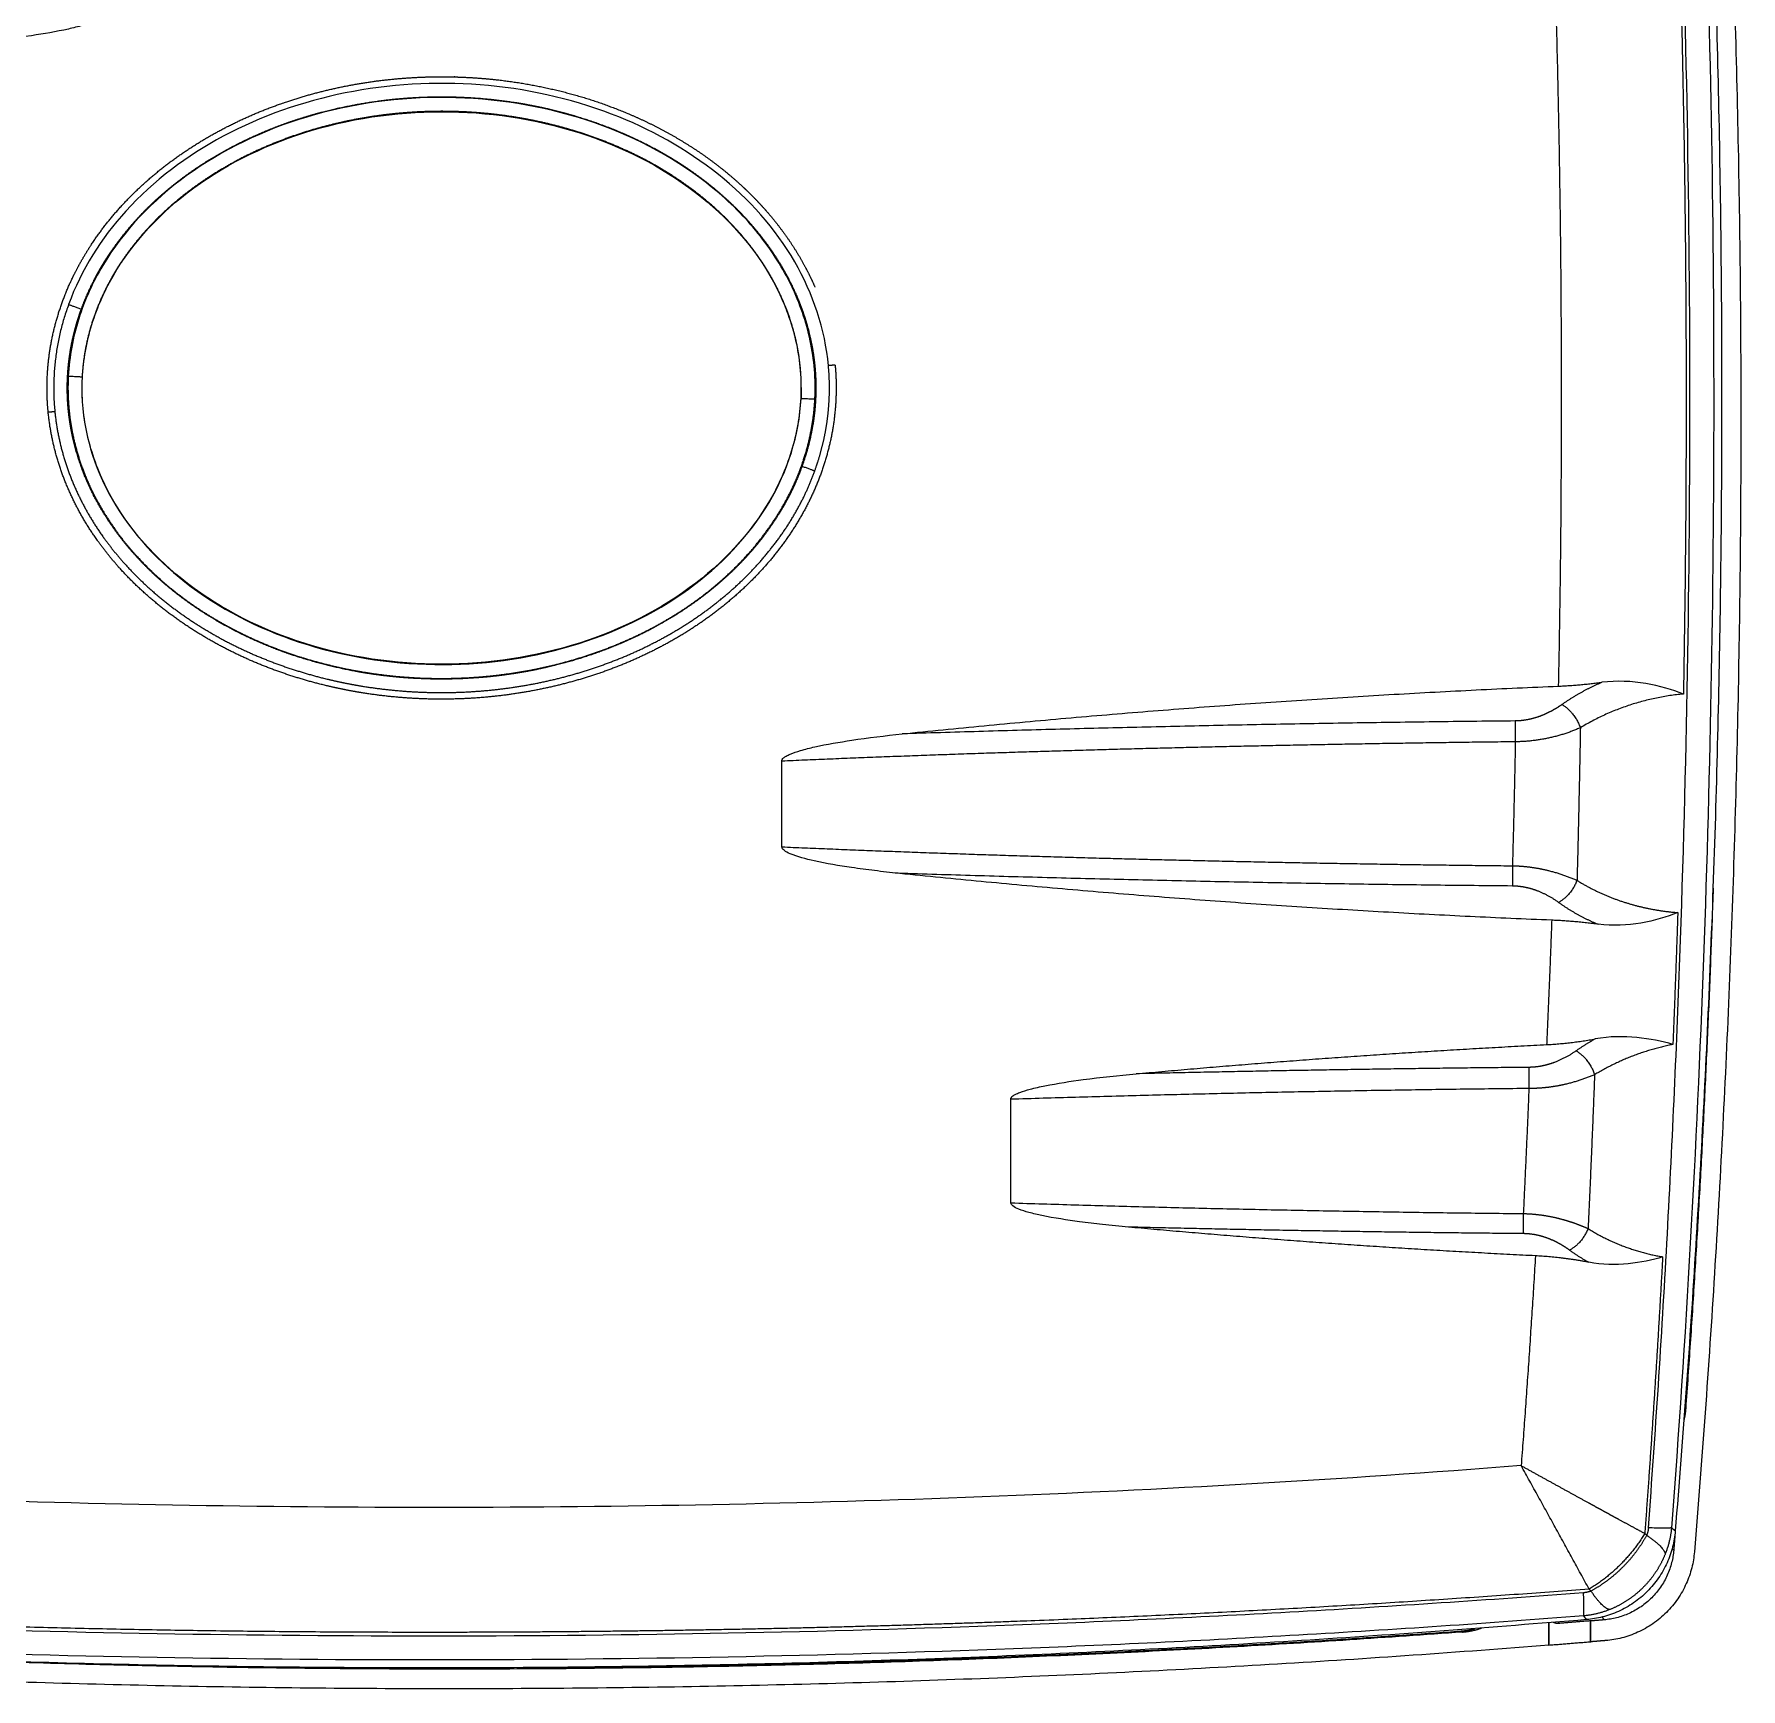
# Model space of a CAD drawing. Header units: millimetres. Extents: x 1550 to 1697, y 370 to 525.
# Drawn here: x 1600.1 to 1697.3, y 378.5 to 472.7 of the extents above; entities that cross this region are included whole.
import ezdxf

# ---------------------------------------------------------------- set-up
doc = ezdxf.new("R2010")
doc.units = ezdxf.units.MM
doc.header["$MEASUREMENT"] = 0
for name, color, linetype, true_color in [('Make2D$보임$선$BOTTOM', 251, 'Continuous', 0x696969), ('Make2D$보임$선$TOP', 251, 'Continuous', 0x5b5f5b), ('Make2D$보임$접선$BOTTOM', 251, 'Continuous', 0x696969), ('Make2D$보임$접선$TOP', 251, 'Continuous', 0x5b5f5b)]:
    doc.layers.add(name, color=color, linetype=linetype, true_color=true_color)

msp = doc.modelspace()

# ---------------------------------------------------------------- linework, layer by layer
at = {"layer": 'Make2D$보임$선$BOTTOM'}
for points, weights in [([(1694.777, 513.314), (1699.831, 449.777), (1694.618, 386.253)], [1, 0.99675075662, 1]), ([(1695.687, 424.056), (1695.183, 409.222), (1694.122, 394.417)], [1, 0.999822481193, 1]), ([(1694.122, 394.417), (1694.098, 394.083), (1694.02, 393.757)], [1, 0.996674677821, 1]), ([(1693.528, 387.444), (1693.484, 386.897), (1693.439, 386.35)], [0.99999932786, 0.999999421226, 1]), ([(1693.439, 386.35), (1693.139, 382.688), (1689.478, 382.382)], [1, 0.763104660313, 1]), ([(1694.618, 386.253), (1694.236, 381.593), (1689.576, 381.203)], [1, 0.763102723659, 1]), ([(1686.879, 382.177), (1686.722, 382.165), (1686.582, 382.237)], [1, 0.961664032694, 1]), ([(1688.701, 382.326), (1687.79, 382.251), (1686.879, 382.177)], [1, 0.999999326282, 1]), ([(1688.712, 382.318), (1688.706, 382.318), (1688.701, 382.326)], [1, 0.999762098027, 1]), ([(1689.478, 382.382), (1689.095, 382.35), (1688.712, 382.318)], [1, 0.999999880961, 1]), ([(1681.411, 381.686), (1629.98, 377.912), (1578.495, 380.877)], [1, 0.997863308621, 1]), ([(1627.984, 379.654), (1654.699, 379.797), (1681.343, 381.749)], [1, 0.999425139014, 1]), ([(1681.343, 381.749), (1681.749, 381.779), (1682.141, 381.888)], [1, 0.995112515887, 1]), ([(1681.411, 381.686), (1681.967, 381.727), (1682.493, 381.915)], [1, 0.990879076977, 1]), ([(1686.336, 380.946), (1687.519, 381.04), (1688.702, 381.138)], [1, 0.999998867731, 1]), ([(1688.702, 381.138), (1688.707, 381.131), (1688.713, 381.131)], [1, 0.999813862309, 1]), ([(1689.576, 381.203), (1689.144, 381.167), (1688.713, 381.131)], [1, 0.9999998491, 1]), ([(1686.326, 380.938), (1624.425, 376.013), (1562.516, 380.836)], [1, 0.996915144545, 1]), ([(1686.326, 380.938), (1686.331, 380.938), (1686.336, 380.946)], [1, 0.999814012023, 1])]:
    msp.add_rational_spline(points, weights, degree=2, dxfattribs=at)
for points in [[(1686.325, 382.216), (1686.325, 381.577), (1686.326, 380.938)], [(1686.336, 380.946), (1686.336, 381.581), (1686.335, 382.217)], [(1688.702, 381.138), (1688.702, 381.732), (1688.701, 382.326)], [(1688.713, 381.131), (1688.712, 381.725), (1688.712, 382.318)]]:
    msp.add_open_spline(points, degree=2, dxfattribs=at)
at = {"layer": 'Make2D$보임$선$TOP'}
for points, weights in [([(1693.42, 517.755), (1698.874, 452.604), (1693.527, 387.444)], [1, 0.996582108718, 1]), ([(1649.507, 432.84), (1668.146, 434.77), (1686.868, 435.56)], [1, 0.999534826312, 1]), ([(1686.868, 435.56), (1688.116, 435.616), (1689.355, 435.778)], [1, 0.999101089766, 1]), ([(1686.492, 422.229), (1667.891, 422.982), (1649.372, 424.889)], [1, 0.999518125254, 1]), ([(1689.135, 421.998), (1687.818, 422.171), (1686.492, 422.229)], [1, 0.999058684475, 1]), ([(1662.831, 413.482), (1674.5, 414.548), (1686.202, 415.143)], [1, 0.999796822807, 1]), ([(1686.202, 415.143), (1687.595, 415.219), (1688.969, 415.468)], [1, 0.998061364178, 1]), ([(1655.691, 406.132), (1655.689, 409.081), (1655.686, 412.03)], [1, 0.999998250561, 1]), ([(1685.565, 403.115), (1673.962, 403.689), (1662.394, 404.75)], [1, 0.999780547756, 1]), ([(1688.601, 402.749), (1687.095, 403.032), (1685.565, 403.115)], [1, 0.997820326754, 1]), ([(1693.527, 387.444), (1693.145, 382.784), (1688.485, 382.394)], [1, 0.76309736921, 1]), ([(1688.485, 382.394), (1623.334, 376.939), (1558.174, 382.287)], [1, 0.996582108739, 1])]:
    msp.add_rational_spline(points, weights, degree=2, dxfattribs=at)
for points, knots in [([(1603.895, 473.797), (1603.896, 473.762), (1603.879, 473.686), (1603.783, 473.593), (1603.627, 473.495), (1603.31, 473.343), (1602.764, 473.163), (1601.601, 472.877), (1599.667, 472.548), (1597.999, 472.345), (1597.036, 472.244)], [0, 0, 0, 0, 0.103666, 0.222685, 0.393386, 0.657821, 1.274211, 2.115323, 4.250692, 7.154742, 7.154742, 7.154742, 7.154742]), ([(1602.806, 452.525), (1602.805, 453.561), (1603.074, 455.647), (1604.705, 459.744), (1608.707, 464.158), (1615.452, 467.503), (1623.259, 468.669), (1631.067, 467.516), (1637.818, 464.182), (1641.827, 459.775), (1643.464, 455.68), (1643.736, 453.595), (1643.737, 452.559)], [0, 0, 0, 0, 3.100435, 6.279173, 13.090797, 20.594215, 28.551844, 36.509472, 44.012891, 50.824515, 54.003253, 57.103688, 57.103688, 57.103688, 57.103688]), ([(1643.737, 452.559), (1643.738, 451.523), (1643.469, 449.437), (1641.839, 445.34), (1637.837, 440.926), (1631.092, 437.581), (1623.285, 436.415), (1615.476, 437.568), (1608.726, 440.902), (1604.716, 445.309), (1603.079, 449.404), (1602.807, 451.489), (1602.806, 452.525)], [0, 0, 0, 0, 3.100435, 6.279173, 13.090797, 20.594215, 28.551844, 36.509472, 44.012891, 50.824515, 54.003253, 57.103688, 57.103688, 57.103688, 57.103688]), ([(1693.989, 435.109), (1693.37, 435.35), (1692.642, 435.572), (1691.057, 435.84), (1690.204, 435.887), (1689.355, 435.778)], [-0.6761113, -0.6761113, -0.6761113, -0.6761113, -0.3365272, -0.3365272, 0, 0, 0, 0]), ([(1642.649, 431.287), (1642.647, 431.321), (1642.664, 431.398), (1642.76, 431.491), (1642.917, 431.589), (1643.234, 431.74), (1643.779, 431.921), (1644.943, 432.207), (1646.877, 432.536), (1648.544, 432.739), (1649.507, 432.84)], [0, 0, 0, 0, 0.103666, 0.222685, 0.393386, 0.657821, 1.274211, 2.115323, 4.250692, 7.154742, 7.154742, 7.154742, 7.154742]), ([(1649.281, 424.899), (1648.829, 424.945), (1647.944, 425.047), (1646.338, 425.258), (1644.726, 425.536), (1643.428, 425.862), (1642.805, 426.159), (1642.655, 426.323), (1642.653, 426.406)], [0, 0, 0, 0, 1.35956, 2.678078, 4.850519, 6.276924, 6.675779, 6.913734, 6.913734, 6.913734, 6.913734]), ([(1693.67, 422.663), (1693.039, 422.413), (1692.335, 422.199), (1690.799, 421.936), (1689.984, 421.889), (1689.135, 421.998)], [-0.0015752, -0.0015752, -0.0015752, -0.0015752, 0.490829, 0.490829, 0.9863054, 0.9863054, 0.9863054, 0.9863054]), ([(1693.392, 415.152), (1692.775, 415.331), (1692.078, 415.477), (1690.586, 415.622), (1689.8, 415.616), (1688.969, 415.468)], [-0.7816229, -0.7816229, -0.7816229, -0.7816229, -0.3933165, -0.3933165, 0, 0, 0, 0]), ([(1655.686, 412.03), (1655.684, 412.112), (1655.776, 412.219), (1655.976, 412.323), (1656.302, 412.466), (1656.866, 412.633), (1658.069, 412.899), (1660.084, 413.204), (1661.824, 413.391), (1662.831, 413.482)], [0, 0, 0, 0, 0.231276, 0.39443, 0.679624, 1.295552, 2.158127, 4.372911, 7.406881, 7.406881, 7.406881, 7.406881]), ([(1662.394, 404.75), (1661.898, 404.796), (1660.967, 404.887), (1659.32, 405.088), (1657.919, 405.301), (1656.765, 405.561), (1656.205, 405.736), (1655.839, 405.907), (1655.694, 406.055), (1655.691, 406.132)], [0, 0, 0, 0, 1.493562, 2.805008, 4.977528, 5.743615, 6.352563, 6.733772, 6.951031, 6.951031, 6.951031, 6.951031]), ([(1692.809, 403.055), (1692.224, 402.877), (1691.558, 402.728), (1690.129, 402.594), (1689.367, 402.607), (1688.601, 402.749)], [-0.0014147, -0.0014147, -0.0014147, -0.0014147, 0.3896279, 0.3896279, 0.7777532, 0.7777532, 0.7777532, 0.7777532])]:
    msp.add_open_spline(points, degree=3, knots=knots, dxfattribs=at)
msp.add_open_spline([(1642.653, 426.406), (1642.651, 428.847), (1642.649, 431.287)], degree=2, dxfattribs=at)
at = {"layer": 'Make2D$보임$접선$BOTTOM'}
for points in [[(1694.122, 394.417), (1694.105, 394.435), (1694.089, 394.453), (1694.072, 394.471)], [(1686.879, 382.177), (1686.886, 382.191), (1686.893, 382.219), (1686.901, 382.263)], [(1681.343, 381.749), (1681.365, 381.728), (1681.388, 381.707), (1681.411, 381.686)]]:
    msp.add_open_spline(points, degree=3, dxfattribs=at)
for points, weights, knots in [([(1693.439, 386.35), (1693.439, 386.35), (1693.411, 386.365), (1693.356, 386.396), (1693.351, 386.398), (1693.346, 386.401), (1693.34, 386.404)], [1, 1.00000143777, 1.00000284274, 1.00000421852, 1.00000409512, 1.00000397149, 1.00000384763], [-0.9944941, -0.9944941, -0.9944941, -0.9944941, -0.4972471, -0.4972471, -0.4972471, -0.4532963, -0.4532963, -0.4532963, -0.4532963]), ([(1689.478, 382.382), (1689.478, 382.382), (1689.462, 382.41), (1689.432, 382.465), (1689.42, 382.488), (1689.405, 382.514), (1689.388, 382.545)], [1, 1.0000014382, 1.00000284359, 1.00000421978, 1.00000365693, 1.00000308923, 1.00000251717], [-0.9944941, -0.9944941, -0.9944941, -0.9944941, -0.4972471, -0.4972471, -0.4972471, -0.2968368, -0.2968368, -0.2968368, -0.2968368])]:
    msp.add_rational_spline(points, weights, degree=3, knots=knots, dxfattribs=at)
at = {"layer": 'Make2D$보임$접선$TOP'}
for points, weights, degree, knots in [([(1691.684, 517.892), (1693.242, 497.239), (1693.806, 476.535), (1694.376, 455.824), (1693.989, 435.109)], [1, 0.99971101118, 1, 0.999733251528, 1], 2, [0, 0, 0, 41.41529, 41.41529, 82.84548, 82.84548, 82.84548]), ([(1600.87, 451.153), (1600.821, 451.648), (1600.807, 452.144), (1600.793, 452.644), (1600.815, 453.144), (1600.859, 454.144), (1601.043, 455.129), (1601.413, 457.09), (1602.289, 458.883), (1602.507, 459.332), (1602.753, 459.766), (1602.999, 460.2), (1603.27, 460.617), (1603.81, 461.449), (1604.442, 462.214), (1605.076, 462.981), (1605.789, 463.677), (1606.501, 464.371), (1607.277, 464.992), (1608.052, 465.61), (1608.88, 466.154), (1609.712, 466.701), (1610.588, 467.173), (1612.337, 468.113), (1614.213, 468.762), (1615.15, 469.087), (1616.108, 469.341), (1617.07, 469.596), (1618.049, 469.781), (1619.993, 470.147), (1621.969, 470.237), (1622.613, 470.267), (1623.257, 470.267)], [1, 0.999374353491, 1, 0.999363107385, 1, 0.997500028004, 1, 0.991025601076, 1, 0.99950662389, 1, 0.999541004789, 1, 0.998359297117, 1, 0.99856810604, 1, 0.998763020138, 1, 0.998927893591, 1, 0.999051235691, 1, 0.996782755762, 1, 0.999294681421, 1, 0.999339602421, 1, 0.997531426853, 1, 0.999744155437, 1], 2, [0, 0, 0, 0.993286, 0.993286, 1.993415, 1.993415, 3.992587, 3.992587, 7.960024, 7.960024, 8.958354, 8.958354, 9.953717, 9.953717, 11.935158, 11.935158, 13.925406, 13.925406, 15.912237, 15.912237, 17.892451, 17.892451, 19.882515, 19.882515, 23.844754, 23.844754, 25.826366, 25.826366, 27.816436, 27.816436, 31.766807, 31.766807, 33.055201, 33.055201, 33.055201]), ([(1623.257, 470.267), (1623.486, 470.267), (1623.716, 470.265), (1623.945, 470.259), (1624.608, 470.244), (1625.27, 470.205), (1625.93, 470.144), (1627.241, 470.022), (1628.54, 469.807), (1629.82, 469.501), (1631.099, 469.196), (1632.351, 468.795), (1633.57, 468.302), (1634.185, 468.052), (1634.79, 467.778), (1635.383, 467.479), (1635.972, 467.183), (1636.549, 466.861), (1637.111, 466.515), (1638.238, 465.824), (1639.295, 465.031), (1640.273, 464.143), (1640.518, 463.918), (1640.759, 463.688), (1640.993, 463.451), (1641.226, 463.216), (1641.452, 462.974), (1641.672, 462.727), (1642.111, 462.234), (1642.521, 461.718), (1642.902, 461.179), (1643.285, 460.638), (1643.634, 460.075), (1643.949, 459.491), (1644.161, 459.098), (1644.357, 458.695), (1644.534, 458.285)], [1, 1, 1, 1, 0.999594572125, 0.999594572125, 1, 0.998315886428, 0.998315886428, 1, 0.998109082033, 0.998109082033, 1, 0.999455304013, 0.999455304013, 1, 0.999393620225, 0.999393620225, 1, 0.997058826756, 0.997058826756, 1, 0.999780058563, 0.999780058563, 1, 0.999764640328, 0.999764640328, 1, 0.998956676334, 0.998956676334, 1, 0.998789680982, 0.998789680982, 1, 0.99938698055, 0.99938698055, 1], 3, [0.520388, 0.520388, 0.520388, 0.520388, 0.53125, 0.53125, 0.53125, 2.519842, 2.519842, 2.519842, 6.466178, 6.466178, 6.466178, 10.406493, 10.406493, 10.406493, 12.397558, 12.397558, 12.397558, 14.37724, 14.37724, 14.37724, 18.335784, 18.335784, 18.335784, 19.334404, 19.334404, 19.334404, 20.327423, 20.327423, 20.327423, 22.305158, 22.305158, 22.305158, 24.292995, 24.292995, 24.292995, 25.633875, 25.633875, 25.633875, 25.633875]), ([(1602.756, 457.032), (1602.969, 457.617), (1603.219, 458.186), (1603.506, 458.738), (1603.65, 459.014), (1603.802, 459.286), (1603.963, 459.553), (1604.125, 459.822), (1604.294, 460.086), (1604.472, 460.344), (1605.181, 461.37), (1605.997, 462.312), (1606.912, 463.16), (1607.369, 463.585), (1607.846, 463.988), (1608.342, 464.367), (1608.838, 464.746), (1609.351, 465.101), (1609.879, 465.433), (1610.93, 466.093), (1612.032, 466.663), (1613.176, 467.141), (1613.752, 467.382), (1614.337, 467.601), (1614.929, 467.797), (1615.52, 467.993), (1616.118, 468.168), (1616.722, 468.32), (1617.921, 468.621), (1619.139, 468.838), (1620.369, 468.97), (1620.985, 469.036), (1621.604, 469.081), (1622.223, 469.105), (1622.847, 469.129), (1623.471, 469.132), (1624.095, 469.114), (1625.338, 469.077), (1626.575, 468.955), (1627.801, 468.748), (1628.413, 468.644), (1629.021, 468.519), (1629.624, 468.373), (1630.231, 468.225), (1630.832, 468.056), (1631.427, 467.864), (1632.609, 467.485), (1633.759, 467.014), (1634.869, 466.455), (1635.422, 466.176), (1635.963, 465.874), (1636.491, 465.55), (1636.756, 465.387), (1637.018, 465.218), (1637.276, 465.043), (1637.535, 464.867), (1637.79, 464.685), (1638.041, 464.498), (1639.043, 463.753), (1639.965, 462.911), (1640.797, 461.98), (1641.214, 461.512), (1641.604, 461.022), (1641.965, 460.51), (1642.324, 460.001), (1642.652, 459.471), (1642.947, 458.922), (1643.243, 458.371), (1643.502, 457.801), (1643.724, 457.216), (1643.878, 456.808), (1644.013, 456.394), (1644.127, 455.973), (1644.177, 455.791), (1644.222, 455.609), (1644.264, 455.426), (1644.349, 455.05), (1644.418, 454.67), (1644.47, 454.288), (1644.502, 454.054), (1644.527, 453.819), (1644.546, 453.583), (1644.55, 453.532), (1644.554, 453.48), (1644.558, 453.428), (1644.576, 453.167), (1644.586, 452.905), (1644.588, 452.643), (1644.588, 452.615), (1644.588, 452.587), (1644.588, 452.559)], [1, 0.998572291078, 0.998572291078, 1, 0.999674414621, 0.999674414621, 1, 0.999695974169, 0.999695974169, 1, 0.995999300724, 0.995999300724, 1, 0.999203291706, 0.999203291706, 1, 0.999311474958, 0.999311474958, 1, 0.997734563715, 0.997734563715, 1, 0.999510856044, 0.999510856044, 1, 0.999549227225, 0.999549227225, 1, 0.998367047746, 0.998367047746, 1, 0.999611397259, 0.999611397259, 1, 0.999609201841, 0.999609201841, 1, 0.998414872814, 0.998414872814, 1, 0.999582303646, 0.999582303646, 1, 0.999551590258, 0.999551590258, 1, 0.997977682009, 0.997977682009, 1, 0.999408405113, 0.999408405113, 1, 0.999836723617, 0.999836723617, 1, 0.999823336398, 0.999823336398, 1, 0.996608402728, 0.996608402728, 1, 0.998933359876, 0.998933359876, 1, 0.998765234655, 0.998765234655, 1, 0.998573354881, 0.998573354881, 1, 0.999234213477, 0.999234213477, 1, 1, 1, 1, 0.999351491852, 0.999351491852, 1, 0.999751371205, 0.999751371205, 1, 1, 1, 1, 0.999690757824, 0.999690757824, 1, 1, 1, 1], 3, [0, 0, 0, 0, 1.864524, 1.864524, 1.864524, 2.799365, 2.799365, 2.799365, 3.740354, 3.740354, 3.740354, 7.472927, 7.472927, 7.472927, 9.345888, 9.345888, 9.345888, 11.216772, 11.216772, 11.216772, 14.934355, 14.934355, 14.934355, 16.806337, 16.806337, 16.806337, 18.673899, 18.673899, 18.673899, 22.381952, 22.381952, 22.381952, 24.240965, 24.240965, 24.240965, 26.113424, 26.113424, 26.113424, 29.84018, 29.84018, 29.84018, 31.702263, 31.702263, 31.702263, 33.57533, 33.57533, 33.57533, 37.298436, 37.298436, 37.298436, 39.156868, 39.156868, 39.156868, 40.090986, 40.090986, 40.090986, 41.030476, 41.030476, 41.030476, 44.769998, 44.769998, 44.769998, 46.64872, 46.64872, 46.64872, 48.516955, 48.516955, 48.516955, 50.392574, 50.392574, 50.392574, 51.700122, 51.700122, 51.700122, 51.710353, 51.710353, 51.710353, 52.867502, 52.867502, 52.867502, 53.576691, 53.576691, 53.576691, 53.579487, 53.579487, 53.579487, 54.36585, 54.36585, 54.36585, 54.367348, 54.367348, 54.367348, 54.367348]), ([(1643.759, 452.559), (1643.758, 453.124), (1643.705, 453.687), (1643.623, 454.558), (1643.418, 455.41), (1643.211, 456.27), (1642.887, 457.094), (1642.565, 457.914), (1642.139, 458.687), (1641.926, 459.075), (1641.689, 459.449), (1641.45, 459.826), (1641.189, 460.187), (1640.667, 460.909), (1640.068, 461.568), (1639.468, 462.228), (1638.802, 462.822), (1638.131, 463.421), (1637.405, 463.952), (1635.958, 465.008), (1634.35, 465.798), (1633.543, 466.196), (1632.706, 466.529), (1631.865, 466.864), (1631.001, 467.135), (1629.277, 467.673), (1627.495, 467.959), (1626.601, 468.104), (1625.699, 468.186), (1624.796, 468.269), (1623.888, 468.29), (1622.087, 468.331), (1620.296, 468.128), (1619.401, 468.027), (1618.515, 467.864), (1617.624, 467.701), (1616.747, 467.474), (1615.005, 467.025), (1613.35, 466.322), (1611.707, 465.626), (1610.2, 464.668), (1609.822, 464.427), (1609.455, 464.17), (1609.086, 463.91), (1608.73, 463.634), (1608.022, 463.086), (1607.371, 462.47), (1606.725, 461.859), (1606.147, 461.183), (1605.858, 460.845), (1605.589, 460.491), (1605.318, 460.135), (1605.069, 459.764), (1604.074, 458.293), (1603.485, 456.618), (1603.193, 455.782), (1603.02, 454.913), (1602.849, 454.054), (1602.802, 453.179)], [1, 0.998912438518, 1, 0.997484482903, 1, 0.997646613579, 1, 0.99789693938, 1, 0.999521648777, 1, 0.999553863986, 1, 0.998410194152, 1, 0.998644793201, 1, 0.998829680979, 1, 0.996233718108, 1, 0.999210342414, 1, 0.999279274037, 1, 0.997440485874, 1, 0.999401770188, 1, 0.999418414729, 1, 0.997697999629, 1, 0.999401208546, 1, 0.999367170409, 1, 0.99719763661, 1, 0.996593089151, 1, 0.999747649983, 1, 0.999725107862, 1, 0.998782638489, 1, 0.998591971921, 1, 0.999601884879, 1, 0.999567852877, 1, 0.991781072697, 1, 0.997580732024, 1, 0.997448892844, 1], 2, [0, 0, 0, 1.129707, 1.129707, 2.87781, 2.87781, 4.644696, 4.644696, 6.406052, 6.406052, 7.29158, 7.29158, 8.183692, 8.183692, 9.962428, 9.962428, 11.745907, 11.745907, 13.542634, 13.542634, 17.11674, 17.11674, 18.916185, 18.916185, 20.726503, 20.726503, 24.331096, 24.331096, 26.141592, 26.141592, 27.955698, 27.955698, 31.554756, 31.554756, 33.354956, 33.354956, 35.166506, 35.166506, 38.75662, 38.75662, 42.318043, 42.318043, 43.214556, 43.214556, 44.11624, 44.11624, 45.906341, 45.906341, 47.683276, 47.683276, 48.572812, 48.572812, 49.466584, 49.466584, 52.998832, 52.998832, 54.767237, 54.767237, 56.5164, 56.5164, 56.5164]), ([(1643.796, 448.075), (1643.78, 448.033), (1643.768, 447.999), (1643.755, 447.964), (1643.741, 447.927), (1643.728, 447.891), (1643.714, 447.854), (1643.686, 447.78), (1643.657, 447.707), (1643.628, 447.634), (1643.57, 447.489), (1643.51, 447.345), (1643.447, 447.202), (1643.322, 446.916), (1643.187, 446.635), (1643.044, 446.358), (1642.757, 445.806), (1642.437, 445.272), (1642.084, 444.758), (1641.908, 444.5), (1641.723, 444.247), (1641.532, 444), (1641.34, 443.752), (1641.14, 443.509), (1640.934, 443.272), (1640.526, 442.802), (1640.093, 442.353), (1639.637, 441.929), (1639.182, 441.505), (1638.707, 441.104), (1638.214, 440.727), (1637.717, 440.347), (1637.203, 439.99), (1636.674, 439.657), (1635.623, 438.996), (1634.52, 438.425), (1633.375, 437.946), (1632.235, 437.469), (1631.063, 437.078), (1629.865, 436.775), (1629.26, 436.622), (1628.65, 436.49), (1628.036, 436.38), (1627.423, 436.27), (1626.807, 436.182), (1626.187, 436.115), (1624.955, 435.982), (1623.716, 435.934), (1622.477, 435.97), (1621.856, 435.987), (1621.235, 436.027), (1620.616, 436.087), (1619.994, 436.147), (1619.375, 436.23), (1618.759, 436.333), (1617.536, 436.539), (1616.331, 436.831), (1615.151, 437.209), (1614.56, 437.398), (1613.978, 437.609), (1613.404, 437.843), (1612.825, 438.078), (1612.257, 438.336), (1611.699, 438.616), (1610.586, 439.174), (1609.526, 439.826), (1608.527, 440.568), (1608.028, 440.939), (1607.548, 441.334), (1607.088, 441.752), (1606.623, 442.173), (1606.182, 442.617), (1605.764, 443.085), (1604.927, 444.015), (1604.206, 445.038), (1603.609, 446.139), (1603.011, 447.241), (1602.567, 448.413), (1602.285, 449.635), (1602.215, 449.941), (1602.156, 450.25), (1602.108, 450.56), (1602.06, 450.869), (1602.024, 451.179), (1601.998, 451.49), (1601.947, 452.111), (1601.942, 452.735), (1601.982, 453.358), (1602.002, 453.672), (1602.034, 453.985), (1602.077, 454.296), (1602.119, 454.608), (1602.173, 454.917), (1602.239, 455.225), (1602.304, 455.533), (1602.38, 455.838), (1602.467, 456.14), (1602.553, 456.441), (1602.65, 456.738), (1602.756, 457.032)], [1, 1, 1, 1, 1, 1, 1, 1, 1, 1, 1, 1, 1, 0.999648636293, 0.999648636293, 1, 0.998749071841, 0.998749071841, 1, 0.999718212752, 0.999718212752, 1, 0.999736769378, 0.999736769378, 1, 0.999077456485, 0.999077456485, 1, 0.999209799764, 0.999209799764, 1, 0.999309527071, 0.999309527071, 1, 0.997727886545, 0.997727886545, 1, 0.99814986069, 0.99814986069, 1, 0.999577203555, 0.999577203555, 1, 0.999594397694, 0.999594397694, 1, 0.998448591678, 0.998448591678, 1, 0.999609538962, 0.999609538962, 1, 0.999596059096, 0.999596059096, 1, 0.998281754951, 0.998281754951, 1, 0.999520986039, 0.999520986039, 1, 0.999467065017, 0.999467065017, 1, 0.99746215488, 0.99746215488, 1, 0.999222264588, 0.999222264588, 1, 0.999091580805, 0.999091580805, 1, 0.995379438554, 0.995379438554, 1, 0.993922209669, 0.993922209669, 1, 0.999573816266, 0.999573816266, 1, 0.999567485094, 0.999567485094, 1, 0.998235568534, 0.998235568534, 1, 0.999560767272, 0.999560767272, 1, 0.999569031431, 0.999569031431, 1, 0.999582649167, 0.999582649167, 1, 0.999607116405, 0.999607116405, 1], 3, [0, 0, 0, 0, 0.001831, 0.001831, 0.001831, 0.003784, 0.003784, 0.003784, 0.00769, 0.00769, 0.00769, 0.015503, 0.015503, 0.015503, 0.950353, 0.950353, 0.950353, 2.817065, 2.817065, 2.817065, 3.755406, 3.755406, 3.755406, 4.697422, 4.697422, 4.697422, 6.565971, 6.565971, 6.565971, 8.429475, 8.429475, 8.429475, 10.305216, 10.305216, 10.305216, 14.025447, 14.025447, 14.025447, 17.729006, 17.729006, 17.729006, 19.600393, 19.600393, 19.600393, 21.468475, 21.468475, 21.468475, 25.184206, 25.184206, 25.184206, 27.049363, 27.049363, 27.049363, 28.923317, 28.923317, 28.923317, 32.639691, 32.639691, 32.639691, 34.498251, 34.498251, 34.498251, 36.371282, 36.371282, 36.371282, 40.100237, 40.100237, 40.100237, 41.964346, 41.964346, 41.964346, 43.843708, 43.843708, 43.843708, 47.590181, 47.590181, 47.590181, 51.340182, 51.340182, 51.340182, 52.282465, 52.282465, 52.282465, 53.21844, 53.21844, 53.21844, 55.088604, 55.088604, 55.088604, 56.03163, 56.03163, 56.03163, 56.974568, 56.974568, 56.974568, 57.91835, 57.91835, 57.91835, 58.856118, 58.856118, 58.856118, 58.856118]), ([(1645.682, 453.846), (1645.774, 452.858), (1645.725, 451.866), (1645.677, 450.879), (1645.492, 449.909), (1645.305, 448.93), (1644.986, 447.986), (1644.669, 447.048), (1644.233, 446.158), (1643.796, 445.265), (1643.252, 444.433), (1642.709, 443.601), (1642.074, 442.837), (1641.442, 442.075), (1640.732, 441.385), (1640.018, 440.691), (1639.24, 440.071), (1637.693, 438.843), (1635.952, 437.909), (1635.082, 437.44), (1634.176, 437.044), (1633.266, 436.647), (1632.327, 436.321), (1630.46, 435.674), (1628.517, 435.308), (1627.544, 435.123), (1626.561, 435.008), (1625.576, 434.894), (1624.585, 434.848), (1622.617, 434.756), (1620.655, 434.937), (1619.673, 435.027), (1618.701, 435.186), (1618.212, 435.265), (1617.726, 435.363), (1617.239, 435.46), (1616.756, 435.575), (1614.839, 436.03), (1613.011, 436.767), (1611.187, 437.501), (1609.507, 438.524), (1608.657, 439.042), (1607.859, 439.635), (1607.064, 440.224), (1606.33, 440.888), (1605.597, 441.55), (1604.936, 442.285), (1604.604, 442.654), (1604.294, 443.04), (1603.981, 443.429), (1603.691, 443.835), (1602.53, 445.452), (1601.801, 447.303), (1601.437, 448.233), (1601.202, 449.203), (1600.968, 450.166), (1600.87, 451.153)], [1, 0.997486768752, 1, 0.997565157287, 1, 0.997675786245, 1, 0.997893746033, 1, 0.998114775365, 1, 0.998359105094, 1, 0.998584862192, 1, 0.998772840372, 1, 0.99601053507, 1, 0.999161402523, 1, 0.999238026068, 1, 0.997291903408, 1, 0.999369952631, 1, 0.999391334301, 1, 0.997607695512, 1, 0.999384071596, 1, 0.999839945512, 1, 0.999835871733, 1, 0.997179662035, 1, 0.996620835176, 1, 0.99897942456, 1, 0.998831730298, 1, 0.9986641185, 1, 0.999622186029, 1, 0.999592994859, 1, 0.992328733807, 1, 0.997736780508, 1, 0.997580740147, 1], 2, [0, 0, 0, 1.982567, 1.982567, 3.95486, 3.95486, 5.945238, 5.945238, 7.923039, 7.923039, 9.909452, 9.909452, 11.893607, 11.893607, 13.872292, 13.872292, 15.861197, 15.861197, 19.801581, 19.801581, 21.77702, 21.77702, 23.762731, 23.762731, 27.708911, 27.708911, 29.688775, 29.688775, 31.671428, 31.671428, 35.6058, 35.6058, 37.576124, 37.576124, 38.566374, 38.566374, 39.560094, 39.560094, 43.493135, 43.493135, 47.417869, 47.417869, 49.406088, 49.406088, 51.38396, 51.38396, 53.357747, 53.357747, 54.349732, 54.349732, 55.347607, 55.347607, 59.306799, 59.306799, 61.300512, 61.300512, 63.280427, 63.280427, 63.280427]), ([(1602.015, 453.221), (1601.965, 452.284), (1602.051, 451.35), (1602.137, 450.415), (1602.356, 449.503), (1602.574, 448.591), (1602.916, 447.718), (1603.087, 447.279), (1603.287, 446.853), (1603.486, 446.43), (1603.711, 446.021), (1604.161, 445.204), (1604.706, 444.448), (1604.979, 444.069), (1605.274, 443.706), (1605.57, 443.341), (1605.886, 442.993), (1607.145, 441.611), (1608.655, 440.509), (1609.407, 439.957), (1610.207, 439.475), (1610.609, 439.232), (1611.02, 439.007), (1611.431, 438.783), (1611.85, 438.576), (1613.518, 437.755), (1615.293, 437.201), (1616.181, 436.923), (1617.087, 436.71), (1617.998, 436.495), (1618.923, 436.346), (1620.762, 436.049), (1622.624, 436.006), (1624.49, 435.963), (1626.345, 436.173), (1628.196, 436.382), (1629.999, 436.848), (1631.794, 437.311), (1633.501, 438.036), (1634.361, 438.402), (1635.19, 438.836), (1636.018, 439.271), (1636.806, 439.775), (1638.381, 440.779), (1639.737, 442.062), (1640.419, 442.709), (1641.027, 443.425), (1641.631, 444.135), (1642.15, 444.911), (1642.67, 445.688), (1643.09, 446.524), (1643.301, 446.945), (1643.484, 447.379), (1643.666, 447.809), (1643.818, 448.25), (1644.122, 449.128), (1644.302, 450.04), (1644.483, 450.959), (1644.531, 451.895)], [1, 0.997368444729, 1, 0.997445534167, 1, 0.997627260705, 1, 0.999450736682, 1, 0.999486868762, 1, 0.998167003907, 1, 0.999587553621, 1, 0.999613015347, 1, 0.994947812488, 1, 0.998988236588, 1, 0.999768859836, 1, 0.999782718236, 1, 0.997000786335, 1, 0.999339651485, 1, 0.999374876844, 1, 0.997649684553, 1, 0.997671756636, 1, 0.997535038325, 1, 0.997206444773, 1, 0.999178503109, 1, 0.999075023352, 1, 0.995464715209, 1, 0.998573497192, 1, 0.998349877529, 1, 0.998072845973, 1, 0.999464694171, 1, 0.999439984243, 1, 0.997608783023, 1, 0.997426535383, 1], 2, [0, 0, 0, 1.873207, 1.873207, 3.746822, 3.746822, 5.619114, 5.619114, 6.560259, 6.560259, 7.494554, 7.494554, 9.356507, 9.356507, 10.291016, 10.291016, 11.231177, 11.231177, 14.956988, 14.956988, 16.822494, 16.822494, 17.761203, 17.761203, 18.695721, 18.695721, 22.407453, 22.407453, 24.26726, 24.26726, 26.139452, 26.139452, 29.859407, 29.859407, 33.586912, 33.586912, 37.305607, 37.305607, 41.00663, 41.00663, 42.876601, 42.876601, 44.745888, 44.745888, 48.469844, 48.469844, 50.347052, 50.347052, 52.210259, 52.210259, 54.079147, 54.079147, 55.020367, 55.020367, 55.953662, 55.953662, 57.808995, 57.808995, 59.679358, 59.679358, 59.679358]), ([(1644.522, 447.813), (1644.558, 447.911), (1644.592, 448.009), (1644.625, 448.108), (1644.832, 448.721), (1644.996, 449.346), (1645.118, 449.981), (1645.238, 450.61), (1645.313, 451.245), (1645.345, 451.885), (1645.376, 452.527), (1645.362, 453.17), (1645.302, 453.811)], [1, 1.00000000016, 1.00000000032, 1.00000000048, 0.998451276571, 0.998451276571, 1.00000000048, 0.99837779247, 0.99837779247, 1.00000000048, 0.998325340208, 0.998325340208, 1.00000000048], 3, [0, 0, 0, 0, 0.051205, 0.051205, 0.051205, 1.989199, 1.989199, 1.989199, 3.908151, 3.908151, 3.908151, 5.836574, 5.836574, 5.836574, 5.836574]), ([(1644.588, 452.559), (1644.588, 452.275), (1644.579, 451.992), (1644.56, 451.708), (1644.552, 451.578), (1644.541, 451.448), (1644.529, 451.318)], [1, 0.999634207699, 0.999634207699, 1, 1, 1, 1], 3, [0, 0, 0, 0, 0.851855, 0.851855, 0.851855, 1.167714, 1.167714, 1.167714, 1.167714]), ([(1601.249, 451.191), (1601.344, 450.231), (1601.572, 449.293), (1601.801, 448.348), (1602.156, 447.442), (1602.867, 445.635), (1604, 444.057), (1604.284, 443.66), (1604.589, 443.279), (1604.894, 442.901), (1605.218, 442.539), (1605.865, 441.819), (1606.584, 441.17), (1607.304, 440.519), (1608.084, 439.94), (1608.869, 439.357), (1609.703, 438.848), (1611.357, 437.841), (1613.152, 437.118), (1614.953, 436.392), (1616.843, 435.943), (1617.32, 435.829), (1617.8, 435.733), (1618.279, 435.637), (1618.761, 435.558), (1619.721, 435.402), (1620.689, 435.313), (1622.625, 435.134), (1624.567, 435.225), (1625.545, 435.27), (1626.517, 435.384), (1627.487, 435.497), (1628.447, 435.679), (1630.363, 436.04), (1632.204, 436.678), (1633.128, 436.999), (1634.025, 437.391), (1634.916, 437.781), (1635.773, 438.243), (1637.484, 439.161), (1639.004, 440.368), (1639.768, 440.977), (1640.468, 441.658), (1641.163, 442.334), (1641.782, 443.08), (1642.403, 443.828), (1642.934, 444.641), (1643.464, 445.454), (1643.892, 446.326), (1644.247, 447.052), (1644.522, 447.813)], [1, 0.997582255783, 1, 0.997738098402, 1, 0.9923319993, 1, 0.999593158903, 1, 0.999622297299, 1, 0.998664513157, 1, 0.998831789201, 1, 0.998979373182, 1, 0.99661984932, 1, 0.997177692931, 1, 0.999835718702, 1, 0.999839787643, 1, 0.999383426463, 1, 0.997605103218, 1, 0.999390679811, 1, 0.999369288604, 1, 0.997289937957, 1, 0.999237594404, 1, 0.999161061582, 1, 0.996010973023, 1, 0.998773064094, 1, 0.998585293051, 1, 0.998359871613, 1, 0.99811564009, 1, 0.998534631338, 1], 2, [0, 0, 0, 1.926754, 1.926754, 3.868797, 3.868797, 7.733751, 7.733751, 8.709846, 8.709846, 9.680914, 9.680914, 11.615437, 11.615437, 13.556651, 13.556651, 15.51054, 15.51054, 19.373279, 19.373279, 23.249816, 23.249816, 24.22989, 24.22989, 25.206692, 25.206692, 27.150652, 27.150652, 31.033127, 31.033127, 32.989547, 32.989547, 34.94274, 34.94274, 38.833601, 38.833601, 40.789813, 40.789813, 42.734337, 42.734337, 46.607215, 46.607215, 48.558386, 48.558386, 50.496632, 50.496632, 52.437178, 52.437178, 54.376711, 54.376711, 55.992229, 55.992229, 55.992229]), ([(1687.074, 434.511), (1686.802, 434.32), (1686.51, 434.161), (1686.201, 433.991), (1685.871, 433.864), (1685.527, 433.732), (1685.167, 433.658), (1684.796, 433.582), (1684.418, 433.577)], [1, 0.998436915129, 1, 0.997740727529, 1, 0.996624351372, 1, 0.995524769105, 1], 2, [0, 0, 0, 0.663735, 0.663735, 1.369438, 1.369438, 2.103487, 2.103487, 2.858225, 2.858225, 2.858225]), ([(1684.419, 432.39), (1673.897, 432.269), (1663.379, 431.999), (1653.011, 431.736), (1642.649, 431.287)], [1, 0.999974769543, 1, 0.999960151061, 1], 2, [0, 0, 0, 21.04361, 21.04361, 41.786527, 41.786527, 41.786527]), ([(1642.653, 426.406), (1652.973, 425.961), (1663.301, 425.703), (1673.776, 425.439), (1684.255, 425.329)], [1, 0.99995843604, 1, 0.999972884935, 1], 2, [0, 0, 0, 20.66033, 20.66033, 41.618293, 41.618293, 41.618293]), ([(1684.255, 425.329), (1684.774, 425.321), (1685.288, 425.253), (1685.783, 425.186), (1686.269, 425.067), (1687.126, 424.856), (1687.932, 424.497)], [1, 0.998276852656, 1, 0.998566741261, 1, 0.996075348225, 1], 2, [0, 0, 0, 1.036305, 1.036305, 2.034921, 2.034921, 3.795488, 3.795488, 3.795488]), ([(1686.882, 423.245), (1686.33, 423.643), (1685.696, 423.891), (1685.354, 424.023), (1684.995, 424.096), (1684.629, 424.171), (1684.256, 424.175)], [1, 0.992170628625, 1, 0.996526893927, 1, 0.995480708081, 1], 2, [0, 0, 0, 1.35442, 1.35442, 2.085599, 2.085599, 2.829849, 2.829849, 2.829849]), ([(1687.932, 424.497), (1689.255, 423.678), (1690.741, 423.22), (1691.467, 422.995), (1692.213, 422.855), (1692.936, 422.719), (1693.67, 422.663)], [1, 0.991825480063, 1, 0.998327708818, 1, 0.998533880469, 1], 2, [0, 0, 0, 3.09429, 3.09429, 4.611769, 4.611769, 6.081751, 6.081751, 6.081751]), ([(1687.881, 414.788), (1687.309, 414.386), (1686.657, 414.135), (1686.308, 414.002), (1685.943, 413.927), (1685.571, 413.852), (1685.192, 413.848)], [1, 0.992535491917, 1, 0.996693843316, 1, 0.995526034651, 1], 2, [0, 0, 0, 1.390845, 1.390845, 2.135235, 2.135235, 2.89107, 2.89107, 2.89107]), ([(1688.934, 413.432), (1688.11, 413.076), (1687.234, 412.875), (1686.742, 412.762), (1686.24, 412.703), (1685.719, 412.642), (1685.193, 412.644)], [1, 0.995878026912, 1, 0.998530659739, 1, 0.998198978793, 1], 2, [0, 0, 0, 1.791504, 1.791504, 2.800898, 2.800898, 3.849949, 3.849949, 3.849949]), ([(1684.873, 405.522), (1685.4, 405.51), (1685.922, 405.437), (1686.418, 405.367), (1686.904, 405.244), (1687.353, 405.131), (1687.789, 404.976), (1688.181, 404.837), (1688.56, 404.666)], [1, 0.998291096575, 1, 0.998551450194, 1, 0.998896525067, 1, 0.999132233999, 1], 2, [0, 0, 0, 1.053028, 1.053028, 2.055064, 2.055064, 2.980231, 2.980231, 3.810662, 3.810662, 3.810662]), ([(1687.503, 403.443), (1687.239, 403.633), (1686.956, 403.792), (1686.651, 403.963), (1686.325, 404.09), (1685.983, 404.224), (1685.624, 404.298), (1685.253, 404.374), (1684.874, 404.378)], [1, 0.998341989221, 1, 0.997583799063, 1, 0.996418691312, 1, 0.995454134089, 1], 2, [0, 0, 0, 0.649623, 0.649623, 1.347405, 1.347405, 2.079858, 2.079858, 2.835712, 2.835712, 2.835712]), ([(1688.56, 404.666), (1689.548, 404.046), (1690.642, 403.641), (1691.698, 403.249), (1692.809, 403.055)], [1, 0.994702484212, 1, 0.995856327609, 1], 2, [0, 0, 0, 2.324788, 2.324788, 4.572749, 4.572749, 4.572749]), ([(1684.75, 391.165), (1685.378, 390.817), (1685.997, 390.475), (1686.608, 390.138), (1687.219, 389.801), (1687.822, 389.47), (1688.415, 389.145), (1688.712, 388.982), (1689.006, 388.821), (1689.298, 388.661), (1689.59, 388.501), (1689.879, 388.343), (1690.162, 388.189), (1690.728, 387.88), (1691.272, 387.585), (1691.791, 387.304)], [1, 1.00000000005, 1.00000003466, 1.00000010216, 1.00000016969, 1.00000027012, 1.00000040272, 1.00000046902, 1.00000054337, 1.00000062575, 1.00000070813, 1.00000079864, 1.00000089572, 1.00000057134, 1.00000027431, 1], 3, [0.0000654, 0.0000654, 0.0000654, 0.0000654, 0.25, 0.25, 0.25, 0.5, 0.5, 0.5, 0.625, 0.625, 0.625, 0.75, 0.75, 0.75, 1, 1, 1, 1]), ([(1691.898, 387.196), (1691.632, 386.705), (1691.296, 386.258), (1690.949, 385.795), (1690.541, 385.386), (1690.134, 384.977), (1689.673, 384.631), (1689.224, 384.292), (1688.73, 384.023)], [1, 0.997273362044, 1, 0.997520179142, 1, 0.997489515422, 1, 0.997240146668, 1], 2, [0, 0, 0, 1.115678, 1.115678, 2.270378, 2.270378, 3.421256, 3.421256, 4.544331, 4.544331, 4.544331]), ([(1693.527, 387.444), (1693.527, 387.444), (1693.508, 387.459), (1693.47, 387.491), (1693.434, 387.521), (1693.381, 387.565), (1693.312, 387.623)], [1.00000000348, 1.00000060736, 1.00000120859, 1.00000180714, 1.00000120708, 1.00000060462, 1], 3, [0.0009608, 0.0009608, 0.0009608, 0.0009608, 0.5004797, 0.5004797, 0.5004797, 0.974182, 0.974182, 0.974182, 0.974182]), ([(1692.958, 386.137), (1692.746, 385.605), (1692.43, 385.126), (1692.111, 384.64), (1691.7, 384.228), (1691.291, 383.818), (1690.808, 383.498), (1690.327, 383.179), (1689.791, 382.964)], [1, 0.994879513993, 1, 0.994944876987, 1, 0.994881281675, 1, 0.994815691732, 1], 2, [0, 0, 0, 1.143228, 1.143228, 2.301992, 2.301992, 3.456874, 3.456874, 4.607574, 4.607574, 4.607574]), ([(1688.622, 384.13), (1672.525, 382.914), (1656.394, 382.306), (1648.133, 381.993), (1639.867, 381.834), (1631.599, 381.675), (1623.329, 381.669), (1606.794, 381.654), (1590.269, 382.251), (1574.135, 382.833), (1558.034, 384.023)], [1, 0.999821935635, 1, 0.999956585741, 1, 0.999957560785, 1, 0.999828355245, 1, 0.999822174434, 1], 2, [0, 0, 0, 32.281588, 32.281588, 48.815038, 48.815038, 65.354768, 65.354768, 98.421282, 98.421282, 130.707177, 130.707177, 130.707177]), ([(1688.485, 382.394), (1688.485, 382.393), (1688.469, 382.412), (1688.438, 382.45), (1688.408, 382.486), (1688.363, 382.54), (1688.306, 382.609)], [1, 1.00000073668, 1.00000147013, 1.00000220031, 1.0000014697, 1.00000073616, 1], 3, [0, 0, 0, 0, 0.5004797, 0.5004797, 0.5004797, 0.9741799, 0.9741799, 0.9741799, 0.9741799])]:
    msp.add_rational_spline(points, weights, degree=degree, knots=knots, dxfattribs=at)
for points, knots in [([(1691.998, 387.622), (1692.402, 393.026), (1693.102, 403.842), (1694.088, 425.502), (1694.745, 463.441), (1693.538, 495.96), (1691.892, 517.574)], [0, 0, 0, 0, 16.256257, 32.515326, 65.042019, 130.072738, 130.072738, 130.072738, 130.072738]), ([(1693.205, 517.576), (1693.625, 512.175), (1694.355, 501.362), (1695.393, 479.708), (1696.124, 441.767), (1694.953, 409.242), (1693.312, 387.623)], [0, 0, 0, 0, 16.252526, 32.510663, 65.033496, 130.078342, 130.078342, 130.078342, 130.078342]), ([(1645.302, 453.811), (1645.114, 455.891), (1643.699, 460.063), (1639.175, 465.078), (1632.867, 468.552), (1625.483, 470.158), (1617.82, 469.707), (1610.777, 467.266), (1605.167, 463.083), (1602.746, 459.266), (1602.03, 457.296)], [0, 0, 0, 0, 6.260664, 12.905729, 19.920595, 27.621933, 35.352039, 42.737623, 49.762878, 56.047048, 56.047048, 56.047048, 56.047048]), ([(1644.547, 452.559), (1644.547, 453.665), (1644.257, 455.876), (1643.017, 458.987), (1641.043, 461.839), (1637.444, 465.241), (1631.549, 468.224), (1623.588, 469.478), (1615.616, 468.401), (1608.652, 465.116), (1604.387, 460.709), (1602.478, 456.523), (1602.075, 454.33), (1602.015, 453.221)], [0, 0, 0, 0, 3.314115, 6.641405, 9.968968, 13.669896, 21.400265, 29.503993, 37.589491, 45.272586, 52.301267, 55.62215, 58.950378, 58.950378, 58.950378, 58.950378]), ([(1602.785, 452.525), (1602.778, 450.455), (1603.95, 446.168), (1608.568, 441.008), (1615.187, 437.647), (1622.881, 436.406), (1630.627, 437.43), (1637.395, 440.598), (1642.251, 445.603), (1643.645, 449.854), (1643.743, 451.935)], [0, 0, 0, 0, 6.207374, 12.928573, 20.324975, 28.177792, 36.054725, 43.513019, 50.303082, 56.543487, 56.543487, 56.543487, 56.543487]), ([(1644.529, 451.318), (1644.518, 451.204), (1644.506, 451.095), (1644.494, 450.992), (1644.481, 450.889), (1644.468, 450.791), (1644.455, 450.699), (1644.441, 450.607), (1644.428, 450.52), (1644.414, 450.438), (1644.401, 450.356), (1644.387, 450.28), (1644.375, 450.209), (1644.361, 450.138), (1644.349, 450.073), (1644.337, 450.013), (1644.325, 449.953), (1644.314, 449.898), (1644.303, 449.848), (1644.294, 449.805), (1644.285, 449.766), (1644.278, 449.731), (1644.274, 449.716), (1644.271, 449.702), (1644.265, 449.674)], [0, 0, 0, 0, 0.0682058, 0.0682058, 0.0682058, 0.1365536, 0.1365536, 0.1365536, 0.2050296, 0.2050296, 0.2050296, 0.2736198, 0.2736198, 0.2736198, 0.3423104, 0.3423104, 0.3423104, 0.4111257, 0.4111257, 0.4111257, 0.4711289, 0.4711289, 0.4711289, 0.4973803, 0.4973803, 0.4973803, 0.4973803]), ([(1644.264, 449.669), (1644.263, 449.666), (1644.262, 449.661), (1644.26, 449.652), (1644.249, 449.606), (1644.237, 449.555), (1644.223, 449.498), (1644.21, 449.441), (1644.194, 449.379), (1644.177, 449.312), (1644.16, 449.246), (1644.141, 449.174), (1644.12, 449.098), (1644.104, 449.04), (1644.087, 448.98), (1644.069, 448.916), (1644.066, 448.905), (1644.062, 448.893), (1644.059, 448.881), (1644.057, 448.876), (1644.056, 448.871), (1644.053, 448.861), (1644.05, 448.85), (1644.046, 448.839), (1644.043, 448.827), (1644.041, 448.822), (1644.04, 448.816), (1644.038, 448.811), (1644.037, 448.807), (1644.036, 448.803), (1644.033, 448.793), (1644.009, 448.714), (1643.986, 448.641), (1643.965, 448.573), (1643.943, 448.506), (1643.923, 448.444), (1643.904, 448.388), (1643.885, 448.33), (1643.867, 448.277), (1643.85, 448.23), (1643.834, 448.183), (1643.819, 448.141), (1643.806, 448.104), (1643.802, 448.094), (1643.799, 448.084), (1643.796, 448.075)], [0.5002662, 0.5002662, 0.5002662, 0.5002662, 0.5081823, 0.5081823, 0.5081823, 0.5697366, 0.5697366, 0.5697366, 0.6313616, 0.6313616, 0.6313616, 0.6922712, 0.6922712, 0.6922712, 0.7379534, 0.7379534, 0.7379534, 0.7465188, 0.7465188, 0.7465188, 0.7510549, 0.7510549, 0.7510549, 0.7588014, 0.7588014, 0.7588014, 0.7624327, 0.7624327, 0.7624327, 0.7665221, 0.7665221, 0.7665221, 0.8214105, 0.8214105, 0.8214105, 0.875, 0.875, 0.875, 0.9300141, 0.9300141, 0.9300141, 0.985089, 0.985089, 0.985089, 1, 1, 1, 1]), ([(1684.75, 391.165), (1664.319, 389.577), (1643.83, 388.799), (1602.817, 388.766), (1582.325, 389.511), (1561.895, 391.064)], [0, 0, 0, 0, 0.5, 0.5, 1, 1, 1, 1]), ([(1688.304, 383.922), (1682.901, 383.509), (1672.086, 382.792), (1650.43, 381.771), (1612.493, 381.051), (1579.972, 382.204), (1558.352, 383.815)], [0, 0, 0, 0, 16.257896, 32.514594, 65.035232, 130.072739, 130.072739, 130.072739, 130.072739]), ([(1688.306, 382.609), (1682.903, 382.188), (1672.089, 381.459), (1650.433, 380.421), (1612.494, 379.69), (1579.971, 380.861), (1558.352, 382.502)], [0, 0, 0, 0, 16.257501, 32.514797, 65.038007, 130.078335, 130.078335, 130.078335, 130.078335])]:
    msp.add_open_spline(points, degree=3, knots=knots, dxfattribs=at)
for points, weights in [([(1684.649, 514.02), (1687.665, 474.844), (1686.868, 435.56)], [1, 0.998821253004, 1]), ([(1602.03, 457.296), (1600.943, 454.332), (1601.249, 451.191)], [1, 0.974938643211, 1]), ([(1602.03, 457.296), (1602.152, 457.251), (1602.756, 457.032)], [1, 0.775160255895, 1]), ([(1602.015, 453.221), (1602.782, 453.18), (1602.802, 453.179)], [1, 0.716301820117, 1]), ([(1602.802, 453.179), (1602.785, 452.852), (1602.785, 452.525)], [1, 0.999634523632, 1]), ([(1645.682, 453.846), (1645.365, 453.817), (1645.302, 453.811)], [1, 0.778527522353, 1]), ([(1643.759, 452.559), (1643.759, 452.246), (1643.743, 451.935)], [1, 0.999667221985, 1]), ([(1644.531, 451.895), (1644.547, 452.227), (1644.547, 452.559)], [1, 0.999669474051, 1]), ([(1601.249, 451.191), (1601.186, 451.184), (1600.87, 451.153)], [1, 0.778538283047, 1]), ([(1644.531, 451.895), (1643.763, 451.934), (1643.743, 451.935)], [1, 0.716301780771, 1]), ([(1644.522, 447.813), (1644.4, 447.857), (1643.796, 448.075)], [1, 0.775206430372, 1]), ([(1689.355, 435.778), (1688.148, 435.265), (1687.074, 434.511)], [1, 0.994490590047, 1]), ([(1687.074, 434.511), (1687.803, 434.112), (1688.123, 433.19)], [1, 0.839884459321, 1]), ([(1693.989, 435.109), (1690.835, 434.826), (1688.123, 433.19)], [1, 0.974423505326, 1]), ([(1684.418, 433.577), (1666.958, 433.402), (1649.507, 432.84)], [1, 0.999938293631, 1]), ([(1684.418, 433.577), (1684.411, 432.984), (1684.419, 432.39)], [1, 0.999917260015, 1]), ([(1688.123, 433.19), (1686.353, 432.41), (1684.419, 432.39)], [1, 0.979541506374, 1]), ([(1688.123, 433.19), (1688.046, 428.843), (1687.932, 424.497)], [1, 0.999991097527, 1]), ([(1684.419, 432.39), (1684.35, 428.86), (1684.255, 425.329)], [1, 0.999993462966, 1]), ([(1684.256, 424.175), (1666.764, 424.333), (1649.281, 424.899)], [1, 0.999932056908, 1]), ([(1684.255, 425.329), (1684.248, 424.752), (1684.256, 424.175)], [1, 0.999917683344, 1]), ([(1687.932, 424.497), (1687.597, 423.611), (1686.882, 423.245)], [1, 0.849705171624, 1]), ([(1686.882, 423.245), (1687.937, 422.493), (1689.135, 421.998)], [1, 0.993522719264, 1]), ([(1686.492, 422.229), (1686.362, 418.685), (1686.202, 415.143)], [1, 0.999990318153, 1]), ([(1693.67, 422.663), (1693.547, 418.907), (1693.392, 415.152)], [1, 0.999990713666, 1]), ([(1688.969, 415.468), (1688.408, 415.155), (1687.881, 414.788)], [1, 0.998756152108, 1]), ([(1693.392, 415.152), (1691.012, 414.684), (1688.934, 413.432)], [1, 0.98486078023, 1]), ([(1687.881, 414.788), (1688.624, 414.375), (1688.934, 413.432)], [1, 0.834034399614, 1]), ([(1685.192, 413.848), (1674.011, 413.739), (1662.831, 413.482)], [1, 0.999978134138, 1]), ([(1685.192, 413.848), (1685.185, 413.246), (1685.193, 412.644)], [1, 0.999922689521, 1]), ([(1688.934, 413.432), (1688.767, 409.048), (1688.56, 404.666)], [1, 0.999989699375, 1]), ([(1685.193, 412.644), (1670.437, 412.488), (1655.686, 412.03)], [1, 0.99994775023, 1]), ([(1685.193, 412.644), (1685.047, 409.083), (1684.873, 405.522)], [1, 0.999992492396, 1]), ([(1655.691, 406.132), (1670.278, 405.669), (1684.873, 405.522)], [1, 0.999941411166, 1]), ([(1684.873, 405.522), (1684.866, 404.95), (1684.874, 404.378)], [1, 0.999923108032, 1]), ([(1684.874, 404.378), (1673.632, 404.482), (1662.394, 404.75)], [1, 0.999973481518, 1]), ([(1688.56, 404.666), (1688.218, 403.792), (1687.503, 403.443)], [1, 0.852744486614, 1]), ([(1687.503, 403.443), (1688.031, 403.062), (1688.601, 402.749)], [1, 0.998156371306, 1]), ([(1685.565, 403.115), (1685.203, 397.137), (1684.75, 391.165)], [1, 0.999970305077, 1]), ([(1692.809, 403.055), (1692.374, 395.175), (1691.791, 387.304)], [1, 0.99995606866, 1]), ([(1688.622, 384.13), (1686.702, 387.656), (1684.75, 391.164)], [1, 0.999989349508, 1]), ([(1691.791, 387.304), (1690.597, 385.327), (1688.622, 384.13)], [1, 0.971035550653, 1]), ([(1691.998, 387.622), (1691.982, 387.401), (1691.898, 387.196)], [1, 0.987268584491, 1]), ([(1691.898, 387.196), (1692.884, 386.542), (1692.958, 386.137)], [1, 0.934086604018, 1]), ([(1693.312, 387.623), (1693.125, 387.576), (1691.998, 387.622)], [1, 0.934644785994, 1]), ([(1693.312, 387.623), (1693.244, 386.854), (1692.958, 386.137)], [1, 0.989410345335, 1]), ([(1688.306, 382.609), (1688.352, 382.796), (1688.304, 383.922)], [1, 0.934645658013, 0.999998176229]), ([(1688.73, 384.023), (1688.526, 383.939), (1688.305, 383.922)], [1, 0.987306607472, 1]), ([(1689.791, 382.964), (1689.385, 383.038), (1688.73, 384.023)], [1, 0.934086413004, 1]), ([(1689.791, 382.964), (1689.074, 382.678), (1688.306, 382.609)], [1, 0.989409544886, 1])]:
    msp.add_rational_spline(points, weights, degree=2, dxfattribs=at)
for points, degree in [([(1602.806, 452.525), (1602.795, 452.525), (1602.785, 452.525)], 2), ([(1643.737, 452.559), (1643.748, 452.559), (1643.759, 452.559)], 2), ([(1691.898, 387.196), (1691.862, 387.232), (1691.826, 387.268), (1691.791, 387.304)], 3), ([(1688.73, 384.023), (1688.695, 384.058), (1688.659, 384.093), (1688.624, 384.128)], 3)]:
    msp.add_open_spline(points, degree=degree, dxfattribs=at)

doc.saveas('drawing.dxf')
